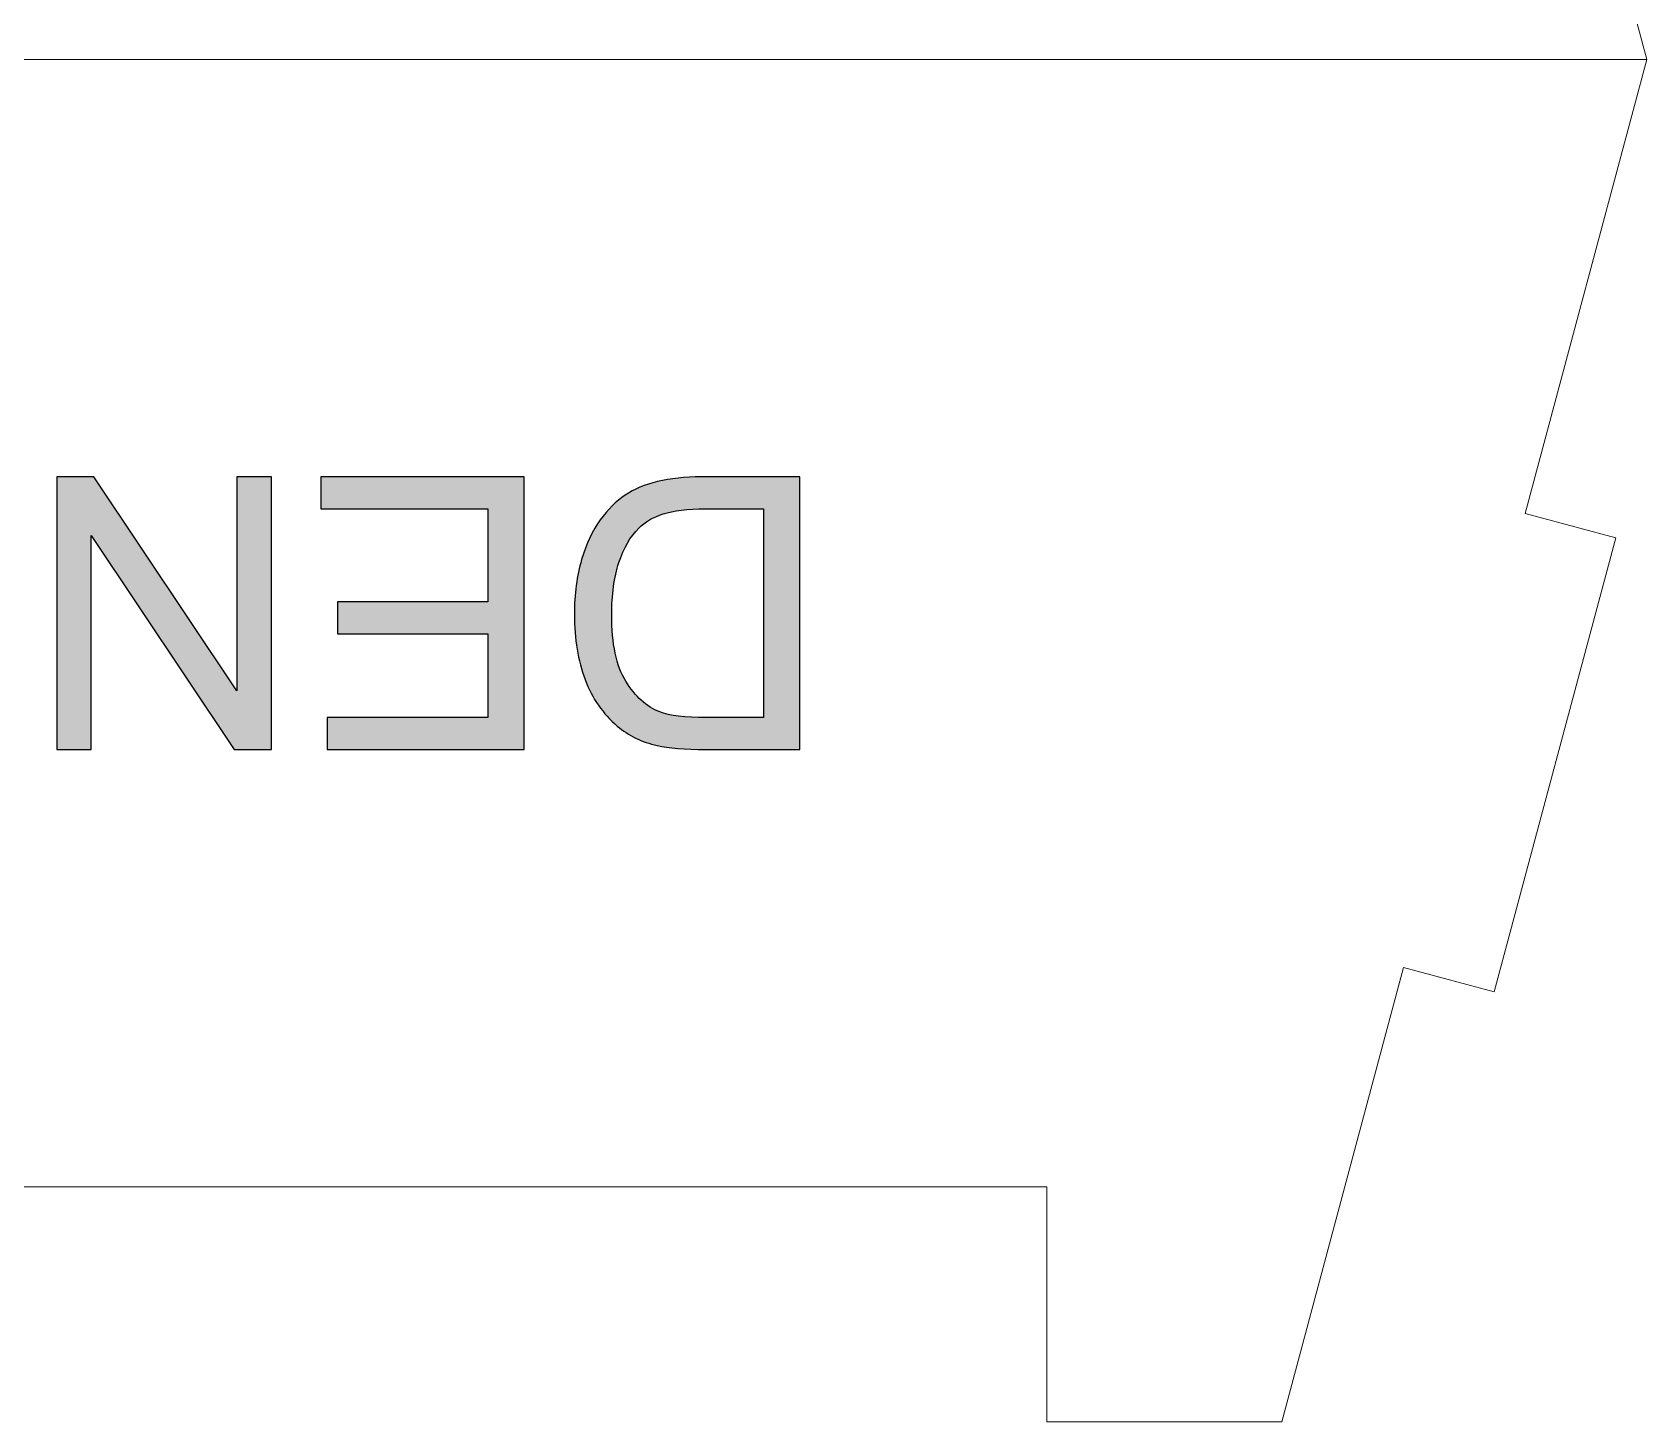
# Model space of a CAD drawing. Extents: x -140 to 130, y -24 to 96.
# Drawn here: x -59 to 9.7, y -21.7 to 37.4 of the extents above; entities that cross this region are included whole.
import ezdxf

# ---------------------------------------------------------------- set-up
doc = ezdxf.new("R2010")
doc.units = 0
doc.layers.add('Cut', color=1, linetype='CONTINUOUS', lineweight=0, true_color=0xff0000)
doc.layers.add('Text - engrave', color=2, linetype='CONTINUOUS', lineweight=25, true_color=0xffff00)

msp = doc.modelspace()

# ---------------------------------------------------------------- hatches: boundary and pattern name
at = {"layer": 'Text - engrave'}
h = msp.add_hatch(color=256, dxfattribs=at)
edge = h.paths.add_edge_path()
edge.add_spline(control_points=[(-26.335, 18.5259), (-26.335, 18.5259), (-26.335, 6.9278), (-26.335, 6.9278), (-26.335, 6.9278), (-26.335, 6.9278), (-30.3306, 6.9278), (-30.3306, 6.9278), (-30.3306, 6.9278), (-31.2323, 6.9278), (-31.9208, 6.9845), (-32.3959, 7.0925), (-32.3959, 7.0925), (-33.0601, 7.2463), (-33.627, 7.5244), (-34.0968, 7.924), (-34.0968, 7.924), (-34.7096, 8.4423), (-35.1659, 9.1011), (-35.4682, 9.9056), (-35.4682, 9.9056), (-35.7733, 10.7101), (-35.9245, 11.6307), (-35.9245, 12.6647), (-35.9245, 12.6647), (-35.9245, 13.5449), (-35.8219, 14.3251), (-35.6167, 15.0054), (-35.6167, 15.0054), (-35.4115, 15.6858), (-35.147, 16.25), (-34.8257, 16.6955), (-34.8257, 16.6955), (-34.5017, 17.1409), (-34.1508, 17.4919), (-33.7674, 17.7457), (-33.7674, 17.7457), (-33.3867, 18.0021), (-32.9251, 18.1965), (-32.3851, 18.3288), (-32.3851, 18.3288), (-31.8425, 18.4611), (-31.2215, 18.5259), (-30.5196, 18.5259), (-30.5196, 18.5259), (-30.5196, 18.5259), (-26.335, 18.5259), (-26.335, 18.5259)], knot_values=[0, 0, 0, 0, 0.0769231, 0.0769231, 0.0769231, 0.0769231, 0.1538462, 0.1538462, 0.1538462, 0.1538462, 0.2307692, 0.2307692, 0.2307692, 0.2307692, 0.3076923, 0.3076923, 0.3076923, 0.3076923, 0.3846154, 0.3846154, 0.3846154, 0.3846154, 0.4615385, 0.4615385, 0.4615385, 0.4615385, 0.5384615, 0.5384615, 0.5384615, 0.5384615, 0.6153846, 0.6153846, 0.6153846, 0.6153846, 0.6923077, 0.6923077, 0.6923077, 0.6923077, 0.7692308, 0.7692308, 0.7692308, 0.7692308, 0.8461538, 0.8461538, 0.8461538, 0.8461538, 1, 1, 1, 1], degree=3, periodic=0)
edge = h.paths.add_edge_path()
edge.add_spline(control_points=[(-27.8738, 17.1652), (-27.8738, 17.1652), (-30.3468, 17.1652), (-30.3468, 17.1652), (-30.3468, 17.1652), (-31.1108, 17.1652), (-31.7102, 17.095), (-32.1448, 16.9519), (-32.1448, 16.9519), (-32.5795, 16.8089), (-32.9251, 16.6091), (-33.1842, 16.3499), (-33.1842, 16.3499), (-33.546, 15.9854), (-33.8295, 15.4941), (-34.032, 14.8785), (-34.032, 14.8785), (-34.2345, 14.263), (-34.337, 13.5179), (-34.337, 12.6404), (-34.337, 12.6404), (-34.337, 11.4256), (-34.1373, 10.4914), (-33.7404, 9.8381), (-33.7404, 9.8381), (-33.3435, 9.1848), (-32.8603, 8.7474), (-32.2906, 8.526), (-32.2906, 8.526), (-31.8803, 8.3667), (-31.2188, 8.2884), (-30.3063, 8.2884), (-30.3063, 8.2884), (-30.3063, 8.2884), (-27.8738, 8.2884), (-27.8738, 8.2884), (-27.8738, 8.2884), (-27.8738, 8.2884), (-27.8738, 17.1652), (-27.8738, 17.1652)], knot_values=[0, 0, 0, 0, 0.0909091, 0.0909091, 0.0909091, 0.0909091, 0.1818182, 0.1818182, 0.1818182, 0.1818182, 0.2727273, 0.2727273, 0.2727273, 0.2727273, 0.3636364, 0.3636364, 0.3636364, 0.3636364, 0.4545455, 0.4545455, 0.4545455, 0.4545455, 0.5454545, 0.5454545, 0.5454545, 0.5454545, 0.6363636, 0.6363636, 0.6363636, 0.6363636, 0.7272727, 0.7272727, 0.7272727, 0.7272727, 0.8181818, 0.8181818, 0.8181818, 0.8181818, 1, 1, 1, 1], degree=3, periodic=0)
edge = h.paths.add_edge_path()
edge.add_spline(control_points=[(-38.0654, 18.5259), (-38.0654, 18.5259), (-38.0654, 6.9278), (-38.0654, 6.9278), (-38.0654, 6.9278), (-38.0654, 6.9278), (-46.44, 6.9278), (-46.44, 6.9278), (-46.44, 6.9278), (-46.44, 6.9278), (-46.44, 8.2884), (-46.44, 8.2884), (-46.44, 8.2884), (-46.44, 8.2884), (-39.6042, 8.2884), (-39.6042, 8.2884), (-39.6042, 8.2884), (-39.6042, 8.2884), (-39.6042, 11.8521), (-39.6042, 11.8521), (-39.6042, 11.8521), (-39.6042, 11.8521), (-46.0026, 11.8521), (-46.0026, 11.8521), (-46.0026, 11.8521), (-46.0026, 11.8521), (-46.0026, 13.2128), (-46.0026, 13.2128), (-46.0026, 13.2128), (-46.0026, 13.2128), (-39.6042, 13.2128), (-39.6042, 13.2128), (-39.6042, 13.2128), (-39.6042, 13.2128), (-39.6042, 17.1652), (-39.6042, 17.1652), (-39.6042, 17.1652), (-39.6042, 17.1652), (-46.7154, 17.1652), (-46.7154, 17.1652), (-46.7154, 17.1652), (-46.7154, 17.1652), (-46.7154, 18.5259), (-46.7154, 18.5259), (-46.7154, 18.5259), (-46.7154, 18.5259), (-38.0654, 18.5259), (-38.0654, 18.5259)], knot_values=[0, 0, 0, 0, 0.0769231, 0.0769231, 0.0769231, 0.0769231, 0.1538462, 0.1538462, 0.1538462, 0.1538462, 0.2307692, 0.2307692, 0.2307692, 0.2307692, 0.3076923, 0.3076923, 0.3076923, 0.3076923, 0.3846154, 0.3846154, 0.3846154, 0.3846154, 0.4615385, 0.4615385, 0.4615385, 0.4615385, 0.5384615, 0.5384615, 0.5384615, 0.5384615, 0.6153846, 0.6153846, 0.6153846, 0.6153846, 0.6923077, 0.6923077, 0.6923077, 0.6923077, 0.7692308, 0.7692308, 0.7692308, 0.7692308, 0.8461538, 0.8461538, 0.8461538, 0.8461538, 1, 1, 1, 1], degree=3, periodic=0)
edge = h.paths.add_edge_path()
edge.add_spline(control_points=[(-48.8212, 18.5259), (-48.8212, 18.5259), (-48.8212, 6.9278), (-48.8212, 6.9278), (-48.8212, 6.9278), (-48.8212, 6.9278), (-50.3978, 6.9278), (-50.3978, 6.9278), (-50.3978, 6.9278), (-50.3978, 6.9278), (-56.4831, 16.0313), (-56.4831, 16.0313), (-56.4831, 16.0313), (-56.4831, 16.0313), (-56.4831, 6.9278), (-56.4831, 6.9278), (-56.4831, 6.9278), (-56.4831, 6.9278), (-57.9571, 6.9278), (-57.9571, 6.9278), (-57.9571, 6.9278), (-57.9571, 6.9278), (-57.9571, 18.5259), (-57.9571, 18.5259), (-57.9571, 18.5259), (-57.9571, 18.5259), (-56.3805, 18.5259), (-56.3805, 18.5259), (-56.3805, 18.5259), (-56.3805, 18.5259), (-50.2952, 9.4223), (-50.2952, 9.4223), (-50.2952, 9.4223), (-50.2952, 9.4223), (-50.2952, 18.5259), (-50.2952, 18.5259), (-50.2952, 18.5259), (-50.2952, 18.5259), (-48.8212, 18.5259), (-48.8212, 18.5259)], knot_values=[0, 0, 0, 0, 0.0909091, 0.0909091, 0.0909091, 0.0909091, 0.1818182, 0.1818182, 0.1818182, 0.1818182, 0.2727273, 0.2727273, 0.2727273, 0.2727273, 0.3636364, 0.3636364, 0.3636364, 0.3636364, 0.4545455, 0.4545455, 0.4545455, 0.4545455, 0.5454545, 0.5454545, 0.5454545, 0.5454545, 0.6363636, 0.6363636, 0.6363636, 0.6363636, 0.7272727, 0.7272727, 0.7272727, 0.7272727, 0.8181818, 0.8181818, 0.8181818, 0.8181818, 1, 1, 1, 1], degree=3, periodic=0)

# ---------------------------------------------------------------- linework, layer by layer
at = {"layer": 'Cut'}
for points in [[(4.5359, 55.602), (4.5359, 55.602), (9.7121, 36.2834), (9.7121, 36.2834)], [(-140.346, 36.2835), (-140.346, 36.2835), (9.7123, 36.2834), (9.7123, 36.2834)], [(4.536, 16.9649), (4.536, 16.9649), (9.7122, 36.2835), (9.7122, 36.2835)], [(-5.8169, -21.6721), (-5.8169, -21.6721), (-0.6404, -2.3535), (-0.6404, -2.3535)], [(-15.8169, -11.6721), (-15.8169, -11.6721), (-114.8169, -11.6721), (-114.8169, -11.6721)], [(-15.8169, -11.6721), (-15.8169, -11.6721), (-15.8169, -21.6721), (-15.8169, -21.6721)], [(-15.8169, -21.6721), (-15.8169, -21.6721), (-5.8169, -21.6721), (-5.8169, -21.6721)]]:
    msp.add_open_spline(points, degree=3, dxfattribs=at)
for points, knots in [([(-0.6405, -2.3535), (-0.6405, -2.3535), (3.2232, -3.3888), (3.2232, -3.3888), (3.2232, -3.3888), (3.2232, -3.3888), (8.3996, 15.9298), (8.3996, 15.9298), (8.3996, 15.9298), (8.3996, 15.9298), (4.5359, 16.965), (4.5359, 16.965), (4.5359, 16.965), (4.5359, 16.965), (4.5359, 16.9649), (4.5359, 16.9649)], [0, 0, 0, 0, 0.2, 0.2, 0.2, 0.2, 0.4, 0.4, 0.4, 0.4, 0.6, 0.6, 0.6, 0.6, 1, 1, 1, 1]), ([(-0.6405, -2.3535), (-0.6405, -2.3535), (3.2232, -3.3888), (3.2232, -3.3888), (3.2232, -3.3888), (3.2232, -3.3888), (8.3996, 15.9298), (8.3996, 15.9298), (8.3996, 15.9298), (8.3996, 15.9298), (4.5359, 16.965), (4.5359, 16.965)], [0, 0, 0, 0, 0.25, 0.25, 0.25, 0.25, 0.5, 0.5, 0.5, 0.5, 1, 1, 1, 1])]:
    msp.add_open_spline(points, degree=3, knots=knots, dxfattribs=at)
at = {"layer": 'Text - engrave'}
for points, knots in [([(-48.8212, 18.5259), (-48.8212, 18.5259), (-48.8212, 6.9278), (-48.8212, 6.9278), (-48.8212, 6.9278), (-48.8212, 6.9278), (-50.3978, 6.9278), (-50.3978, 6.9278), (-50.3978, 6.9278), (-50.3978, 6.9278), (-56.4831, 16.0313), (-56.4831, 16.0313), (-56.4831, 16.0313), (-56.4831, 16.0313), (-56.4831, 6.9278), (-56.4831, 6.9278), (-56.4831, 6.9278), (-56.4831, 6.9278), (-57.9571, 6.9278), (-57.9571, 6.9278), (-57.9571, 6.9278), (-57.9571, 6.9278), (-57.9571, 18.5259), (-57.9571, 18.5259), (-57.9571, 18.5259), (-57.9571, 18.5259), (-56.3805, 18.5259), (-56.3805, 18.5259), (-56.3805, 18.5259), (-56.3805, 18.5259), (-50.2952, 9.4223), (-50.2952, 9.4223), (-50.2952, 9.4223), (-50.2952, 9.4223), (-50.2952, 18.5259), (-50.2952, 18.5259), (-50.2952, 18.5259), (-50.2952, 18.5259), (-48.8212, 18.5259), (-48.8212, 18.5259)], [0, 0, 0, 0, 0.0909091, 0.0909091, 0.0909091, 0.0909091, 0.1818182, 0.1818182, 0.1818182, 0.1818182, 0.2727273, 0.2727273, 0.2727273, 0.2727273, 0.3636364, 0.3636364, 0.3636364, 0.3636364, 0.4545455, 0.4545455, 0.4545455, 0.4545455, 0.5454545, 0.5454545, 0.5454545, 0.5454545, 0.6363636, 0.6363636, 0.6363636, 0.6363636, 0.7272727, 0.7272727, 0.7272727, 0.7272727, 0.8181818, 0.8181818, 0.8181818, 0.8181818, 1, 1, 1, 1]), ([(-38.0654, 18.5259), (-38.0654, 18.5259), (-38.0654, 6.9278), (-38.0654, 6.9278), (-38.0654, 6.9278), (-38.0654, 6.9278), (-46.44, 6.9278), (-46.44, 6.9278), (-46.44, 6.9278), (-46.44, 6.9278), (-46.44, 8.2884), (-46.44, 8.2884), (-46.44, 8.2884), (-46.44, 8.2884), (-39.6042, 8.2884), (-39.6042, 8.2884), (-39.6042, 8.2884), (-39.6042, 8.2884), (-39.6042, 11.8521), (-39.6042, 11.8521), (-39.6042, 11.8521), (-39.6042, 11.8521), (-46.0026, 11.8521), (-46.0026, 11.8521), (-46.0026, 11.8521), (-46.0026, 11.8521), (-46.0026, 13.2128), (-46.0026, 13.2128), (-46.0026, 13.2128), (-46.0026, 13.2128), (-39.6042, 13.2128), (-39.6042, 13.2128), (-39.6042, 13.2128), (-39.6042, 13.2128), (-39.6042, 17.1652), (-39.6042, 17.1652), (-39.6042, 17.1652), (-39.6042, 17.1652), (-46.7154, 17.1652), (-46.7154, 17.1652), (-46.7154, 17.1652), (-46.7154, 17.1652), (-46.7154, 18.5259), (-46.7154, 18.5259), (-46.7154, 18.5259), (-46.7154, 18.5259), (-38.0654, 18.5259), (-38.0654, 18.5259)], [0, 0, 0, 0, 0.0769231, 0.0769231, 0.0769231, 0.0769231, 0.1538462, 0.1538462, 0.1538462, 0.1538462, 0.2307692, 0.2307692, 0.2307692, 0.2307692, 0.3076923, 0.3076923, 0.3076923, 0.3076923, 0.3846154, 0.3846154, 0.3846154, 0.3846154, 0.4615385, 0.4615385, 0.4615385, 0.4615385, 0.5384615, 0.5384615, 0.5384615, 0.5384615, 0.6153846, 0.6153846, 0.6153846, 0.6153846, 0.6923077, 0.6923077, 0.6923077, 0.6923077, 0.7692308, 0.7692308, 0.7692308, 0.7692308, 0.8461538, 0.8461538, 0.8461538, 0.8461538, 1, 1, 1, 1]), ([(-26.335, 18.5259), (-26.335, 18.5259), (-26.335, 6.9278), (-26.335, 6.9278), (-26.335, 6.9278), (-26.335, 6.9278), (-30.3306, 6.9278), (-30.3306, 6.9278), (-30.3306, 6.9278), (-31.2323, 6.9278), (-31.9208, 6.9845), (-32.3959, 7.0925), (-32.3959, 7.0925), (-33.0601, 7.2463), (-33.627, 7.5244), (-34.0968, 7.924), (-34.0968, 7.924), (-34.7096, 8.4423), (-35.1659, 9.1011), (-35.4682, 9.9056), (-35.4682, 9.9056), (-35.7733, 10.7101), (-35.9245, 11.6307), (-35.9245, 12.6647), (-35.9245, 12.6647), (-35.9245, 13.5449), (-35.8219, 14.3251), (-35.6167, 15.0054), (-35.6167, 15.0054), (-35.4115, 15.6858), (-35.147, 16.25), (-34.8257, 16.6955), (-34.8257, 16.6955), (-34.5017, 17.1409), (-34.1508, 17.4919), (-33.7674, 17.7457), (-33.7674, 17.7457), (-33.3867, 18.0021), (-32.9251, 18.1965), (-32.3851, 18.3288), (-32.3851, 18.3288), (-31.8425, 18.4611), (-31.2215, 18.5259), (-30.5196, 18.5259), (-30.5196, 18.5259), (-30.5196, 18.5259), (-26.335, 18.5259), (-26.335, 18.5259)], [0, 0, 0, 0, 0.0769231, 0.0769231, 0.0769231, 0.0769231, 0.1538462, 0.1538462, 0.1538462, 0.1538462, 0.2307692, 0.2307692, 0.2307692, 0.2307692, 0.3076923, 0.3076923, 0.3076923, 0.3076923, 0.3846154, 0.3846154, 0.3846154, 0.3846154, 0.4615385, 0.4615385, 0.4615385, 0.4615385, 0.5384615, 0.5384615, 0.5384615, 0.5384615, 0.6153846, 0.6153846, 0.6153846, 0.6153846, 0.6923077, 0.6923077, 0.6923077, 0.6923077, 0.7692308, 0.7692308, 0.7692308, 0.7692308, 0.8461538, 0.8461538, 0.8461538, 0.8461538, 1, 1, 1, 1]), ([(-27.8738, 17.1652), (-27.8738, 17.1652), (-30.3468, 17.1652), (-30.3468, 17.1652), (-30.3468, 17.1652), (-31.1108, 17.1652), (-31.7102, 17.095), (-32.1448, 16.9519), (-32.1448, 16.9519), (-32.5795, 16.8089), (-32.9251, 16.6091), (-33.1842, 16.3499), (-33.1842, 16.3499), (-33.546, 15.9854), (-33.8295, 15.4941), (-34.032, 14.8785), (-34.032, 14.8785), (-34.2345, 14.263), (-34.337, 13.5179), (-34.337, 12.6404), (-34.337, 12.6404), (-34.337, 11.4256), (-34.1373, 10.4914), (-33.7404, 9.8381), (-33.7404, 9.8381), (-33.3435, 9.1848), (-32.8603, 8.7474), (-32.2906, 8.526), (-32.2906, 8.526), (-31.8803, 8.3667), (-31.2188, 8.2884), (-30.3063, 8.2884), (-30.3063, 8.2884), (-30.3063, 8.2884), (-27.8738, 8.2884), (-27.8738, 8.2884), (-27.8738, 8.2884), (-27.8738, 8.2884), (-27.8738, 17.1652), (-27.8738, 17.1652)], [0, 0, 0, 0, 0.0909091, 0.0909091, 0.0909091, 0.0909091, 0.1818182, 0.1818182, 0.1818182, 0.1818182, 0.2727273, 0.2727273, 0.2727273, 0.2727273, 0.3636364, 0.3636364, 0.3636364, 0.3636364, 0.4545455, 0.4545455, 0.4545455, 0.4545455, 0.5454545, 0.5454545, 0.5454545, 0.5454545, 0.6363636, 0.6363636, 0.6363636, 0.6363636, 0.7272727, 0.7272727, 0.7272727, 0.7272727, 0.8181818, 0.8181818, 0.8181818, 0.8181818, 1, 1, 1, 1])]:
    msp.add_open_spline(points, degree=3, knots=knots, dxfattribs=at)

doc.saveas('drawing.dxf')
